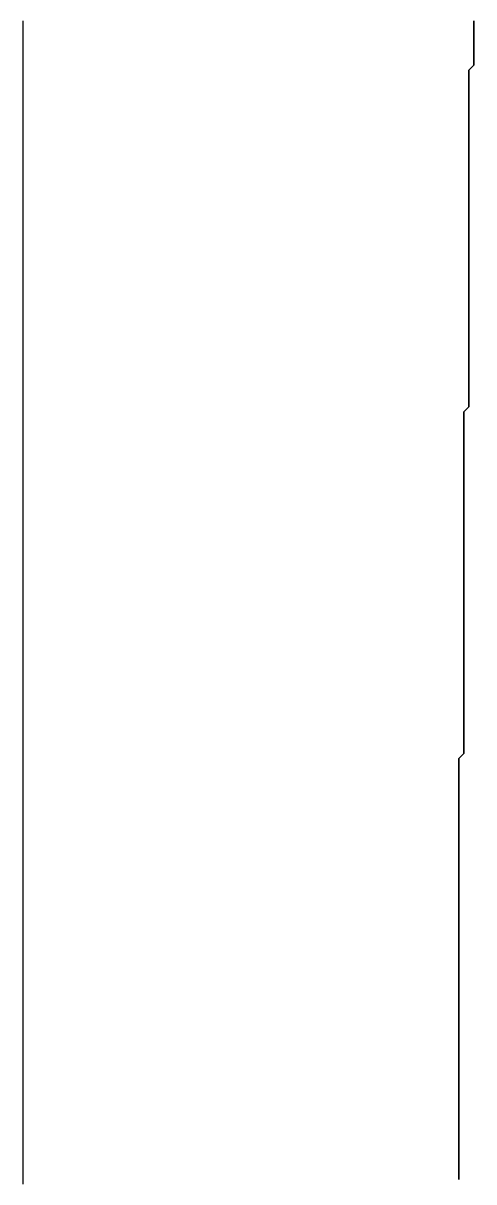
# Model space of a CAD drawing. Extents: x 69 to 217, y 14 to 408.
# Drawn here: x 119 to 130.38, y 230.81 to 260.06 of the extents above; entities that cross this region are included whole.
import ezdxf

# ---------------------------------------------------------------- set-up
doc = ezdxf.new("R2010")
doc.units = 0

msp = doc.modelspace()

# ---------------------------------------------------------------- linework, layer by layer
at = {"layer": 'contour_0'}
for p, q in [((119, 260), (119, 260.125)), ((130.375, 260.125), (130.375, 260)), ((130.375, 260), (130.375, 260.125)), ((119, 259.875), (119, 260)), ((119, 259.75), (119, 259.875)), ((119, 259.625), (119, 259.75)), ((130.375, 260), (130.375, 259.875)), ((130.375, 259.875), (130.375, 260)), ((130.375, 259.875), (130.375, 259.75)), ((130.375, 259.75), (130.375, 259.875)), ((130.375, 259.75), (130.375, 259.625)), ((130.375, 259.625), (130.375, 259.75)), ((119, 259.5), (119, 259.625)), ((119, 259.375), (119, 259.5)), ((130.375, 259.625), (130.375, 259.5)), ((130.375, 259.5), (130.375, 259.625)), ((130.375, 259.5), (130.375, 259.375)), ((130.375, 259.375), (130.375, 259.5)), ((119, 259.25), (119, 259.375)), ((119, 259.125), (119, 259.25)), ((130.375, 259.375), (130.375, 259.25)), ((130.375, 259.25), (130.375, 259.375)), ((130.375, 259.25), (130.375, 259.125)), ((130.375, 259.125), (130.375, 259.25)), ((119, 259), (119, 259.125)), ((119, 258.875), (119, 259)), ((119, 258.75), (119, 258.875)), ((130.375, 259), (130.25, 258.875)), ((130.25, 258.875), (130.375, 259)), ((130.25, 258.875), (130.25, 258.75)), ((130.25, 258.75), (130.25, 258.875)), ((130.375, 259.125), (130.375, 259)), ((130.375, 259), (130.375, 259.125)), ((119, 258.625), (119, 258.75)), ((119, 258.5), (119, 258.625)), ((130.25, 258.75), (130.25, 258.625)), ((130.25, 258.625), (130.25, 258.75)), ((130.25, 258.625), (130.25, 258.5)), ((130.25, 258.5), (130.25, 258.625)), ((119, 258.375), (119, 258.5)), ((119, 258.25), (119, 258.375)), ((130.25, 258.5), (130.25, 258.375)), ((130.25, 258.375), (130.25, 258.5)), ((130.25, 258.375), (130.25, 258.25)), ((130.25, 258.25), (130.25, 258.375)), ((119, 258.125), (119, 258.25)), ((119, 258), (119, 258.125)), ((119, 257.875), (119, 258)), ((130.25, 258.25), (130.25, 258.125)), ((130.25, 258.125), (130.25, 258.25)), ((130.25, 258.125), (130.25, 258)), ((130.25, 258), (130.25, 258.125)), ((130.25, 258), (130.25, 257.875)), ((130.25, 257.875), (130.25, 258)), ((119, 257.75), (119, 257.875)), ((119, 257.625), (119, 257.75)), ((130.25, 257.875), (130.25, 257.75)), ((130.25, 257.75), (130.25, 257.875)), ((130.25, 257.75), (130.25, 257.625)), ((130.25, 257.625), (130.25, 257.75)), ((119, 257.5), (119, 257.625)), ((119, 257.375), (119, 257.5)), ((130.25, 257.625), (130.25, 257.5)), ((130.25, 257.5), (130.25, 257.625)), ((130.25, 257.5), (130.25, 257.375)), ((130.25, 257.375), (130.25, 257.5)), ((119, 257.25), (119, 257.375)), ((119, 257.125), (119, 257.25)), ((119, 257), (119, 257.125)), ((130.25, 257.375), (130.25, 257.25)), ((130.25, 257.25), (130.25, 257.375)), ((130.25, 257.25), (130.25, 257.125)), ((130.25, 257.125), (130.25, 257.25)), ((130.25, 257.125), (130.25, 257)), ((130.25, 257), (130.25, 257.125)), ((119, 256.875), (119, 257)), ((119, 256.75), (119, 256.875)), ((130.25, 257), (130.25, 256.875)), ((130.25, 256.875), (130.25, 257)), ((130.25, 256.875), (130.25, 256.75)), ((130.25, 256.75), (130.25, 256.875)), ((119, 256.625), (119, 256.75)), ((119, 256.5), (119, 256.625)), ((130.25, 256.75), (130.25, 256.625)), ((130.25, 256.625), (130.25, 256.75)), ((130.25, 256.625), (130.25, 256.5)), ((130.25, 256.5), (130.25, 256.625)), ((119, 256.375), (119, 256.5)), ((119, 256.25), (119, 256.375)), ((119, 256.125), (119, 256.25)), ((130.25, 256.5), (130.25, 256.375)), ((130.25, 256.375), (130.25, 256.5)), ((130.25, 256.375), (130.25, 256.25)), ((130.25, 256.25), (130.25, 256.375)), ((130.25, 256.25), (130.25, 256.125)), ((130.25, 256.125), (130.25, 256.25)), ((119, 256), (119, 256.125)), ((119, 255.875), (119, 256)), ((130.25, 256.125), (130.25, 256)), ((130.25, 256), (130.25, 256.125)), ((130.25, 256), (130.25, 255.875)), ((130.25, 255.875), (130.25, 256)), ((119, 255.75), (119, 255.875)), ((119, 255.625), (119, 255.75)), ((130.25, 255.875), (130.25, 255.75)), ((130.25, 255.75), (130.25, 255.875)), ((130.25, 255.75), (130.25, 255.625)), ((130.25, 255.625), (130.25, 255.75)), ((119, 255.5), (119, 255.625)), ((119, 255.375), (119, 255.5)), ((119, 255.25), (119, 255.375)), ((130.25, 255.625), (130.25, 255.5)), ((130.25, 255.5), (130.25, 255.625)), ((130.25, 255.5), (130.25, 255.375)), ((130.25, 255.375), (130.25, 255.5)), ((130.25, 255.375), (130.25, 255.25)), ((130.25, 255.25), (130.25, 255.375)), ((119, 255.125), (119, 255.25)), ((119, 255), (119, 255.125)), ((130.25, 255.25), (130.25, 255.125)), ((130.25, 255.125), (130.25, 255.25)), ((130.25, 255.125), (130.25, 255)), ((130.25, 255), (130.25, 255.125)), ((119, 254.875), (119, 255)), ((119, 254.75), (119, 254.875)), ((130.25, 255), (130.25, 254.875)), ((130.25, 254.875), (130.25, 255)), ((130.25, 254.875), (130.25, 254.75)), ((130.25, 254.75), (130.25, 254.875)), ((119, 254.625), (119, 254.75)), ((119, 254.5), (119, 254.625)), ((119, 254.375), (119, 254.5)), ((130.25, 254.75), (130.25, 254.625)), ((130.25, 254.625), (130.25, 254.75)), ((130.25, 254.625), (130.25, 254.5)), ((130.25, 254.5), (130.25, 254.625)), ((130.25, 254.5), (130.25, 254.375)), ((130.25, 254.375), (130.25, 254.5)), ((119, 254.25), (119, 254.375)), ((119, 254.125), (119, 254.25)), ((130.25, 254.375), (130.25, 254.25)), ((130.25, 254.25), (130.25, 254.375)), ((130.25, 254.25), (130.25, 254.125)), ((130.25, 254.125), (130.25, 254.25)), ((119, 254), (119, 254.125)), ((119, 253.875), (119, 254)), ((130.25, 254.125), (130.25, 254)), ((130.25, 254), (130.25, 254.125)), ((130.25, 254), (130.25, 253.875)), ((130.25, 253.875), (130.25, 254)), ((119, 253.75), (119, 253.875)), ((119, 253.625), (119, 253.75)), ((119, 253.5), (119, 253.625)), ((130.25, 253.875), (130.25, 253.75)), ((130.25, 253.75), (130.25, 253.875)), ((130.25, 253.75), (130.25, 253.625)), ((130.25, 253.625), (130.25, 253.75)), ((130.25, 253.625), (130.25, 253.5)), ((130.25, 253.5), (130.25, 253.625)), ((119, 253.375), (119, 253.5)), ((119, 253.25), (119, 253.375)), ((130.25, 253.5), (130.25, 253.375)), ((130.25, 253.375), (130.25, 253.5)), ((130.25, 253.375), (130.25, 253.25)), ((130.25, 253.25), (130.25, 253.375)), ((119, 253.125), (119, 253.25)), ((119, 253), (119, 253.125)), ((130.25, 253.25), (130.25, 253.125)), ((130.25, 253.125), (130.25, 253.25)), ((130.25, 253.125), (130.25, 253)), ((130.25, 253), (130.25, 253.125)), ((119, 252.875), (119, 253)), ((119, 252.75), (119, 252.875)), ((119, 252.625), (119, 252.75)), ((130.25, 253), (130.25, 252.875)), ((130.25, 252.875), (130.25, 253)), ((130.25, 252.875), (130.25, 252.75)), ((130.25, 252.75), (130.25, 252.875)), ((130.25, 252.75), (130.25, 252.625)), ((130.25, 252.625), (130.25, 252.75)), ((119, 252.5), (119, 252.625)), ((119, 252.375), (119, 252.5)), ((130.25, 252.625), (130.25, 252.5)), ((130.25, 252.5), (130.25, 252.625)), ((130.25, 252.5), (130.25, 252.375)), ((130.25, 252.375), (130.25, 252.5)), ((119, 252.25), (119, 252.375)), ((119, 252.125), (119, 252.25)), ((130.25, 252.375), (130.25, 252.25)), ((130.25, 252.25), (130.25, 252.375)), ((130.25, 252.25), (130.25, 252.125)), ((130.25, 252.125), (130.25, 252.25)), ((119, 252), (119, 252.125)), ((119, 251.875), (119, 252)), ((119, 251.75), (119, 251.875)), ((130.25, 252.125), (130.25, 252)), ((130.25, 252), (130.25, 252.125)), ((130.25, 252), (130.25, 251.875)), ((130.25, 251.875), (130.25, 252)), ((130.25, 251.875), (130.25, 251.75)), ((130.25, 251.75), (130.25, 251.875)), ((119, 251.625), (119, 251.75)), ((119, 251.5), (119, 251.625)), ((130.25, 251.75), (130.25, 251.625)), ((130.25, 251.625), (130.25, 251.75)), ((130.25, 251.625), (130.25, 251.5)), ((130.25, 251.5), (130.25, 251.625)), ((119, 251.375), (119, 251.5)), ((119, 251.25), (119, 251.375)), ((130.25, 251.5), (130.25, 251.375)), ((130.25, 251.375), (130.25, 251.5)), ((130.25, 251.375), (130.25, 251.25)), ((130.25, 251.25), (130.25, 251.375)), ((119, 251.125), (119, 251.25)), ((119, 251), (119, 251.125)), ((119, 250.875), (119, 251)), ((130.25, 251.25), (130.25, 251.125)), ((130.25, 251.125), (130.25, 251.25)), ((130.25, 251.125), (130.25, 251)), ((130.25, 251), (130.25, 251.125)), ((130.25, 251), (130.25, 250.875)), ((130.25, 250.875), (130.25, 251)), ((119, 250.75), (119, 250.875)), ((119, 250.625), (119, 250.75)), ((130.25, 250.875), (130.25, 250.75)), ((130.25, 250.75), (130.25, 250.875)), ((130.25, 250.75), (130.25, 250.625)), ((130.25, 250.625), (130.25, 250.75)), ((119, 250.5), (119, 250.625)), ((119, 250.375), (119, 250.5)), ((130.25, 250.625), (130.25, 250.5)), ((130.25, 250.5), (130.25, 250.625)), ((130.25, 250.5), (130.25, 250.375)), ((130.25, 250.375), (130.25, 250.5)), ((119, 250.25), (119, 250.375)), ((119, 250.125), (119, 250.25)), ((119, 250), (119, 250.125)), ((130.25, 250.375), (130.125, 250.25)), ((130.125, 250.25), (130.25, 250.375)), ((130.125, 250.25), (130.125, 250.125)), ((130.125, 250.125), (130.125, 250.25)), ((130.125, 250.125), (130.125, 250)), ((130.125, 250), (130.125, 250.125)), ((119, 249.875), (119, 250)), ((119, 249.75), (119, 249.875)), ((130.125, 250), (130.125, 249.875)), ((130.125, 249.875), (130.125, 250)), ((130.125, 249.875), (130.125, 249.75)), ((130.125, 249.75), (130.125, 249.875)), ((119, 249.625), (119, 249.75)), ((119, 249.5), (119, 249.625)), ((130.125, 249.75), (130.125, 249.625)), ((130.125, 249.625), (130.125, 249.75)), ((130.125, 249.625), (130.125, 249.5)), ((130.125, 249.5), (130.125, 249.625)), ((119, 249.375), (119, 249.5)), ((119, 249.25), (119, 249.375)), ((119, 249.125), (119, 249.25)), ((130.125, 249.5), (130.125, 249.375)), ((130.125, 249.375), (130.125, 249.5)), ((130.125, 249.375), (130.125, 249.25)), ((130.125, 249.25), (130.125, 249.375)), ((130.125, 249.25), (130.125, 249.125)), ((130.125, 249.125), (130.125, 249.25)), ((119, 249), (119, 249.125)), ((119, 248.875), (119, 249)), ((130.125, 249.125), (130.125, 249)), ((130.125, 249), (130.125, 249.125)), ((130.125, 249), (130.125, 248.875)), ((130.125, 248.875), (130.125, 249)), ((119, 248.75), (119, 248.875)), ((119, 248.625), (119, 248.75)), ((119, 248.5), (119, 248.625)), ((130.125, 248.875), (130.125, 248.75)), ((130.125, 248.75), (130.125, 248.875)), ((130.125, 248.75), (130.125, 248.625)), ((130.125, 248.625), (130.125, 248.75)), ((130.125, 248.625), (130.125, 248.5)), ((130.125, 248.5), (130.125, 248.625)), ((119, 248.375), (119, 248.5)), ((119, 248.25), (119, 248.375)), ((130.125, 248.5), (130.125, 248.375)), ((130.125, 248.375), (130.125, 248.5)), ((130.125, 248.375), (130.125, 248.25)), ((130.125, 248.25), (130.125, 248.375)), ((119, 248.125), (119, 248.25)), ((119, 248), (119, 248.125)), ((130.125, 248.25), (130.125, 248.125)), ((130.125, 248.125), (130.125, 248.25)), ((130.125, 248.125), (130.125, 248)), ((130.125, 248), (130.125, 248.125)), ((119, 247.875), (119, 248)), ((119, 247.75), (119, 247.875)), ((119, 247.625), (119, 247.75)), ((130.125, 248), (130.125, 247.875)), ((130.125, 247.875), (130.125, 248)), ((130.125, 247.875), (130.125, 247.75)), ((130.125, 247.75), (130.125, 247.875)), ((130.125, 247.75), (130.125, 247.625)), ((130.125, 247.625), (130.125, 247.75)), ((119, 247.5), (119, 247.625)), ((119, 247.375), (119, 247.5)), ((130.125, 247.625), (130.125, 247.5)), ((130.125, 247.5), (130.125, 247.625)), ((130.125, 247.5), (130.125, 247.375)), ((130.125, 247.375), (130.125, 247.5)), ((119, 247.25), (119, 247.375)), ((119, 247.125), (119, 247.25)), ((130.125, 247.375), (130.125, 247.25)), ((130.125, 247.25), (130.125, 247.375)), ((130.125, 247.25), (130.125, 247.125)), ((130.125, 247.125), (130.125, 247.25)), ((119, 247), (119, 247.125)), ((119, 246.875), (119, 247)), ((119, 246.75), (119, 246.875)), ((130.125, 247.125), (130.125, 247)), ((130.125, 247), (130.125, 247.125)), ((130.125, 247), (130.125, 246.875)), ((130.125, 246.875), (130.125, 247)), ((130.125, 246.875), (130.125, 246.75)), ((130.125, 246.75), (130.125, 246.875)), ((119, 246.625), (119, 246.75)), ((119, 246.5), (119, 246.625)), ((130.125, 246.75), (130.125, 246.625)), ((130.125, 246.625), (130.125, 246.75)), ((130.125, 246.625), (130.125, 246.5)), ((130.125, 246.5), (130.125, 246.625)), ((119, 246.375), (119, 246.5)), ((119, 246.25), (119, 246.375)), ((130.125, 246.5), (130.125, 246.375)), ((130.125, 246.375), (130.125, 246.5)), ((130.125, 246.375), (130.125, 246.25)), ((130.125, 246.25), (130.125, 246.375)), ((119, 246.125), (119, 246.25)), ((119, 246), (119, 246.125)), ((119, 245.875), (119, 246)), ((130.125, 246.25), (130.125, 246.125)), ((130.125, 246.125), (130.125, 246.25)), ((130.125, 246.125), (130.125, 246)), ((130.125, 246), (130.125, 246.125)), ((130.125, 246), (130.125, 245.875)), ((130.125, 245.875), (130.125, 246)), ((119, 245.75), (119, 245.875)), ((119, 245.625), (119, 245.75)), ((130.125, 245.875), (130.125, 245.75)), ((130.125, 245.75), (130.125, 245.875)), ((130.125, 245.75), (130.125, 245.625)), ((130.125, 245.625), (130.125, 245.75)), ((119, 245.5), (119, 245.625)), ((119, 245.375), (119, 245.5)), ((130.125, 245.625), (130.125, 245.5)), ((130.125, 245.5), (130.125, 245.625)), ((130.125, 245.5), (130.125, 245.375)), ((130.125, 245.375), (130.125, 245.5)), ((119, 245.25), (119, 245.375)), ((119, 245.125), (119, 245.25)), ((119, 245), (119, 245.125)), ((130.125, 245.375), (130.125, 245.25)), ((130.125, 245.25), (130.125, 245.375)), ((130.125, 245.25), (130.125, 245.125)), ((130.125, 245.125), (130.125, 245.25)), ((130.125, 245.125), (130.125, 245)), ((130.125, 245), (130.125, 245.125)), ((119, 244.875), (119, 245)), ((119, 244.75), (119, 244.875)), ((130.125, 245), (130.125, 244.875)), ((130.125, 244.875), (130.125, 245)), ((130.125, 244.875), (130.125, 244.75)), ((130.125, 244.75), (130.125, 244.875)), ((119, 244.625), (119, 244.75)), ((119, 244.5), (119, 244.625)), ((130.125, 244.75), (130.125, 244.625)), ((130.125, 244.625), (130.125, 244.75)), ((130.125, 244.625), (130.125, 244.5)), ((130.125, 244.5), (130.125, 244.625)), ((119, 244.375), (119, 244.5)), ((119, 244.25), (119, 244.375)), ((119, 244.125), (119, 244.25)), ((130.125, 244.5), (130.125, 244.375)), ((130.125, 244.375), (130.125, 244.5)), ((130.125, 244.375), (130.125, 244.25)), ((130.125, 244.25), (130.125, 244.375)), ((130.125, 244.25), (130.125, 244.125)), ((130.125, 244.125), (130.125, 244.25)), ((119, 244), (119, 244.125)), ((119, 243.875), (119, 244)), ((130.125, 244.125), (130.125, 244)), ((130.125, 244), (130.125, 244.125)), ((130.125, 244), (130.125, 243.875)), ((130.125, 243.875), (130.125, 244)), ((119, 243.75), (119, 243.875)), ((119, 243.625), (119, 243.75)), ((130.125, 243.875), (130.125, 243.75)), ((130.125, 243.75), (130.125, 243.875)), ((130.125, 243.75), (130.125, 243.625)), ((130.125, 243.625), (130.125, 243.75)), ((119, 243.5), (119, 243.625)), ((119, 243.375), (119, 243.5)), ((119, 243.25), (119, 243.375)), ((130.125, 243.625), (130.125, 243.5)), ((130.125, 243.5), (130.125, 243.625)), ((130.125, 243.5), (130.125, 243.375)), ((130.125, 243.375), (130.125, 243.5)), ((130.125, 243.375), (130.125, 243.25)), ((130.125, 243.25), (130.125, 243.375)), ((119, 243.125), (119, 243.25)), ((119, 243), (119, 243.125)), ((130.125, 243.25), (130.125, 243.125)), ((130.125, 243.125), (130.125, 243.25)), ((130.125, 243.125), (130.125, 243)), ((130.125, 243), (130.125, 243.125)), ((119, 242.875), (119, 243)), ((119, 242.75), (119, 242.875)), ((130.125, 243), (130.125, 242.875)), ((130.125, 242.875), (130.125, 243)), ((130.125, 242.875), (130.125, 242.75)), ((130.125, 242.75), (130.125, 242.875)), ((119, 242.625), (119, 242.75)), ((119, 242.5), (119, 242.625)), ((119, 242.375), (119, 242.5)), ((130.125, 242.75), (130.125, 242.625)), ((130.125, 242.625), (130.125, 242.75)), ((130.125, 242.625), (130.125, 242.5)), ((130.125, 242.5), (130.125, 242.625)), ((130.125, 242.5), (130.125, 242.375)), ((130.125, 242.375), (130.125, 242.5)), ((119, 242.25), (119, 242.375)), ((119, 242.125), (119, 242.25)), ((130.125, 242.375), (130.125, 242.25)), ((130.125, 242.25), (130.125, 242.375)), ((130.125, 242.25), (130.125, 242.125)), ((130.125, 242.125), (130.125, 242.25)), ((119, 242), (119, 242.125)), ((119, 241.875), (119, 242)), ((130.125, 242.125), (130.125, 242)), ((130.125, 242), (130.125, 242.125)), ((130.125, 242), (130.125, 241.875)), ((130.125, 241.875), (130.125, 242)), ((119, 241.75), (119, 241.875)), ((119, 241.625), (119, 241.75)), ((119, 241.5), (119, 241.625)), ((130.125, 241.625), (130, 241.5)), ((130, 241.5), (130.125, 241.625)), ((130.125, 241.875), (130.125, 241.75)), ((130.125, 241.75), (130.125, 241.875)), ((130.125, 241.75), (130.125, 241.625)), ((130.125, 241.625), (130.125, 241.75)), ((119, 241.375), (119, 241.5)), ((119, 241.25), (119, 241.375)), ((130, 241.5), (130, 241.375)), ((130, 241.375), (130, 241.5)), ((130, 241.375), (130, 241.25)), ((130, 241.25), (130, 241.375)), ((119, 241.125), (119, 241.25)), ((119, 241), (119, 241.125)), ((130, 241.25), (130, 241.125)), ((130, 241.125), (130, 241.25)), ((130, 241.125), (130, 241)), ((130, 241), (130, 241.125)), ((119, 240.875), (119, 241)), ((119, 240.75), (119, 240.875)), ((119, 240.625), (119, 240.75)), ((130, 241), (130, 240.875)), ((130, 240.875), (130, 241)), ((130, 240.875), (130, 240.75)), ((130, 240.75), (130, 240.875)), ((130, 240.75), (130, 240.625)), ((130, 240.625), (130, 240.75)), ((119, 240.5), (119, 240.625)), ((119, 240.375), (119, 240.5)), ((130, 240.625), (130, 240.5)), ((130, 240.5), (130, 240.625)), ((130, 240.5), (130, 240.375)), ((130, 240.375), (130, 240.5)), ((119, 240.25), (119, 240.375)), ((119, 240.125), (119, 240.25)), ((130, 240.375), (130, 240.25)), ((130, 240.25), (130, 240.375)), ((130, 240.25), (130, 240.125)), ((130, 240.125), (130, 240.25)), ((119, 240), (119, 240.125)), ((119, 239.875), (119, 240)), ((119, 239.75), (119, 239.875)), ((130, 240.125), (130, 240)), ((130, 240), (130, 240.125)), ((130, 240), (130, 239.875)), ((130, 239.875), (130, 240)), ((130, 239.875), (130, 239.75)), ((130, 239.75), (130, 239.875)), ((119, 239.625), (119, 239.75)), ((119, 239.5), (119, 239.625)), ((130, 239.75), (130, 239.625)), ((130, 239.625), (130, 239.75)), ((130, 239.625), (130, 239.5)), ((130, 239.5), (130, 239.625)), ((119, 239.375), (119, 239.5)), ((119, 239.25), (119, 239.375)), ((130, 239.5), (130, 239.375)), ((130, 239.375), (130, 239.5)), ((130, 239.375), (130, 239.25)), ((130, 239.25), (130, 239.375)), ((119, 239.125), (119, 239.25)), ((119, 239), (119, 239.125)), ((119, 238.875), (119, 239)), ((130, 239.25), (130, 239.125)), ((130, 239.125), (130, 239.25)), ((130, 239.125), (130, 239)), ((130, 239), (130, 239.125)), ((130, 239), (130, 238.875)), ((130, 238.875), (130, 239)), ((119, 238.75), (119, 238.875)), ((119, 238.625), (119, 238.75)), ((130, 238.875), (130, 238.75)), ((130, 238.75), (130, 238.875)), ((130, 238.75), (130, 238.625)), ((130, 238.625), (130, 238.75)), ((119, 238.5), (119, 238.625)), ((119, 238.375), (119, 238.5)), ((130, 238.625), (130, 238.5)), ((130, 238.5), (130, 238.625)), ((130, 238.5), (130, 238.375)), ((130, 238.375), (130, 238.5)), ((119, 238.25), (119, 238.375)), ((119, 238.125), (119, 238.25)), ((119, 238), (119, 238.125)), ((130, 238.375), (130, 238.25)), ((130, 238.25), (130, 238.375)), ((130, 238.25), (130, 238.125)), ((130, 238.125), (130, 238.25)), ((130, 238.125), (130, 238)), ((130, 238), (130, 238.125)), ((119, 237.875), (119, 238)), ((119, 237.75), (119, 237.875)), ((130, 238), (130, 237.875)), ((130, 237.875), (130, 238)), ((130, 237.875), (130, 237.75)), ((130, 237.75), (130, 237.875)), ((119, 237.625), (119, 237.75)), ((119, 237.5), (119, 237.625)), ((130, 237.75), (130, 237.625)), ((130, 237.625), (130, 237.75)), ((130, 237.625), (130, 237.5)), ((130, 237.5), (130, 237.625)), ((119, 237.375), (119, 237.5)), ((119, 237.25), (119, 237.375)), ((119, 237.125), (119, 237.25)), ((130, 237.5), (130, 237.375)), ((130, 237.375), (130, 237.5)), ((130, 237.375), (130, 237.25)), ((130, 237.25), (130, 237.375)), ((130, 237.25), (130, 237.125)), ((130, 237.125), (130, 237.25)), ((119, 237), (119, 237.125)), ((119, 236.875), (119, 237)), ((130, 237.125), (130, 237)), ((130, 237), (130, 237.125)), ((130, 237), (130, 236.875)), ((130, 236.875), (130, 237)), ((119, 236.75), (119, 236.875)), ((119, 236.625), (119, 236.75)), ((130, 236.875), (130, 236.75)), ((130, 236.75), (130, 236.875)), ((130, 236.75), (130, 236.625)), ((130, 236.625), (130, 236.75)), ((119, 236.5), (119, 236.625)), ((119, 236.375), (119, 236.5)), ((119, 236.25), (119, 236.375)), ((130, 236.625), (130, 236.5)), ((130, 236.5), (130, 236.625)), ((130, 236.5), (130, 236.375)), ((130, 236.375), (130, 236.5)), ((130, 236.375), (130, 236.25)), ((130, 236.25), (130, 236.375)), ((119, 236.125), (119, 236.25)), ((119, 236), (119, 236.125)), ((130, 236.25), (130, 236.125)), ((130, 236.125), (130, 236.25)), ((130, 236.125), (130, 236)), ((130, 236), (130, 236.125)), ((119, 235.875), (119, 236)), ((119, 235.75), (119, 235.875)), ((130, 236), (130, 235.875)), ((130, 235.875), (130, 236)), ((130, 235.875), (130, 235.75)), ((130, 235.75), (130, 235.875)), ((119, 235.625), (119, 235.75)), ((119, 235.5), (119, 235.625)), ((119, 235.375), (119, 235.5)), ((130, 235.75), (130, 235.625)), ((130, 235.625), (130, 235.75)), ((130, 235.625), (130, 235.5)), ((130, 235.5), (130, 235.625)), ((130, 235.5), (130, 235.375)), ((130, 235.375), (130, 235.5)), ((119, 235.25), (119, 235.375)), ((119, 235.125), (119, 235.25)), ((130, 235.375), (130, 235.25)), ((130, 235.25), (130, 235.375)), ((130, 235.25), (130, 235.125)), ((130, 235.125), (130, 235.25)), ((119, 235), (119, 235.125)), ((119, 234.875), (119, 235)), ((130, 235.125), (130, 235)), ((130, 235), (130, 235.125)), ((130, 235), (130, 234.875)), ((130, 234.875), (130, 235)), ((119, 234.75), (119, 234.875)), ((119, 234.625), (119, 234.75)), ((119, 234.5), (119, 234.625)), ((130, 234.875), (130, 234.75)), ((130, 234.75), (130, 234.875)), ((130, 234.75), (130, 234.625)), ((130, 234.625), (130, 234.75)), ((130, 234.625), (130, 234.5)), ((130, 234.5), (130, 234.625)), ((119, 234.375), (119, 234.5)), ((119, 234.25), (119, 234.375)), ((130, 234.5), (130, 234.375)), ((130, 234.375), (130, 234.5)), ((130, 234.375), (130, 234.25)), ((130, 234.25), (130, 234.375)), ((119, 234.125), (119, 234.25)), ((119, 234), (119, 234.125)), ((119, 233.875), (119, 234)), ((130, 234.25), (130, 234.125)), ((130, 234.125), (130, 234.25)), ((130, 234.125), (130, 234)), ((130, 234), (130, 234.125)), ((130, 234), (130, 233.875)), ((130, 233.875), (130, 234)), ((119, 233.75), (119, 233.875)), ((119, 233.625), (119, 233.75)), ((130, 233.875), (130, 233.75)), ((130, 233.75), (130, 233.875)), ((130, 233.75), (130, 233.625)), ((130, 233.625), (130, 233.75)), ((119, 233.5), (119, 233.625)), ((119, 233.375), (119, 233.5)), ((130, 233.625), (130, 233.5)), ((130, 233.5), (130, 233.625)), ((130, 233.5), (130, 233.375)), ((130, 233.375), (130, 233.5)), ((119, 233.25), (119, 233.375)), ((119, 233.125), (119, 233.25)), ((119, 233), (119, 233.125)), ((130, 233.375), (130, 233.25)), ((130, 233.25), (130, 233.375)), ((130, 233.25), (130, 233.125)), ((130, 233.125), (130, 233.25)), ((130, 233.125), (130, 233)), ((130, 233), (130, 233.125)), ((119, 232.875), (119, 233)), ((119, 232.75), (119, 232.875)), ((130, 233), (130, 232.875)), ((130, 232.875), (130, 233)), ((130, 232.875), (130, 232.75)), ((130, 232.75), (130, 232.875)), ((119, 232.625), (119, 232.75)), ((119, 232.5), (119, 232.625)), ((130, 232.75), (130, 232.625)), ((130, 232.625), (130, 232.75)), ((130, 232.625), (130, 232.5)), ((130, 232.5), (130, 232.625)), ((119, 232.375), (119, 232.5)), ((119, 232.25), (119, 232.375)), ((119, 232.125), (119, 232.25)), ((130, 232.5), (130, 232.375)), ((130, 232.375), (130, 232.5)), ((130, 232.375), (130, 232.25)), ((130, 232.25), (130, 232.375)), ((130, 232.25), (130, 232.125)), ((130, 232.125), (130, 232.25)), ((119, 232), (119, 232.125)), ((119, 231.875), (119, 232)), ((130, 232.125), (130, 232)), ((130, 232), (130, 232.125)), ((130, 232), (130, 231.875)), ((130, 231.875), (130, 232)), ((119, 231.75), (119, 231.875)), ((119, 231.625), (119, 231.75)), ((130, 231.875), (130, 231.75)), ((130, 231.75), (130, 231.875)), ((130, 231.75), (130, 231.625)), ((130, 231.625), (130, 231.75)), ((119, 231.5), (119, 231.625)), ((119, 231.375), (119, 231.5)), ((119, 231.25), (119, 231.375)), ((130, 231.625), (130, 231.5)), ((130, 231.5), (130, 231.625)), ((130, 231.5), (130, 231.375)), ((130, 231.375), (130, 231.5)), ((130, 231.375), (130, 231.25)), ((130, 231.25), (130, 231.375)), ((119, 231.125), (119, 231.25)), ((119, 231), (119, 231.125)), ((130, 231.25), (130, 231.125)), ((130, 231.125), (130, 231.25)), ((130, 231.125), (130, 231)), ((130, 231), (130, 231.125)), ((119, 230.875), (119, 231)), ((119, 230.75), (119, 230.875)), ((130, 231), (130, 230.875)), ((130, 230.875), (130, 231))]:
    msp.add_line(p, q, dxfattribs=at)

doc.saveas('drawing.dxf')
